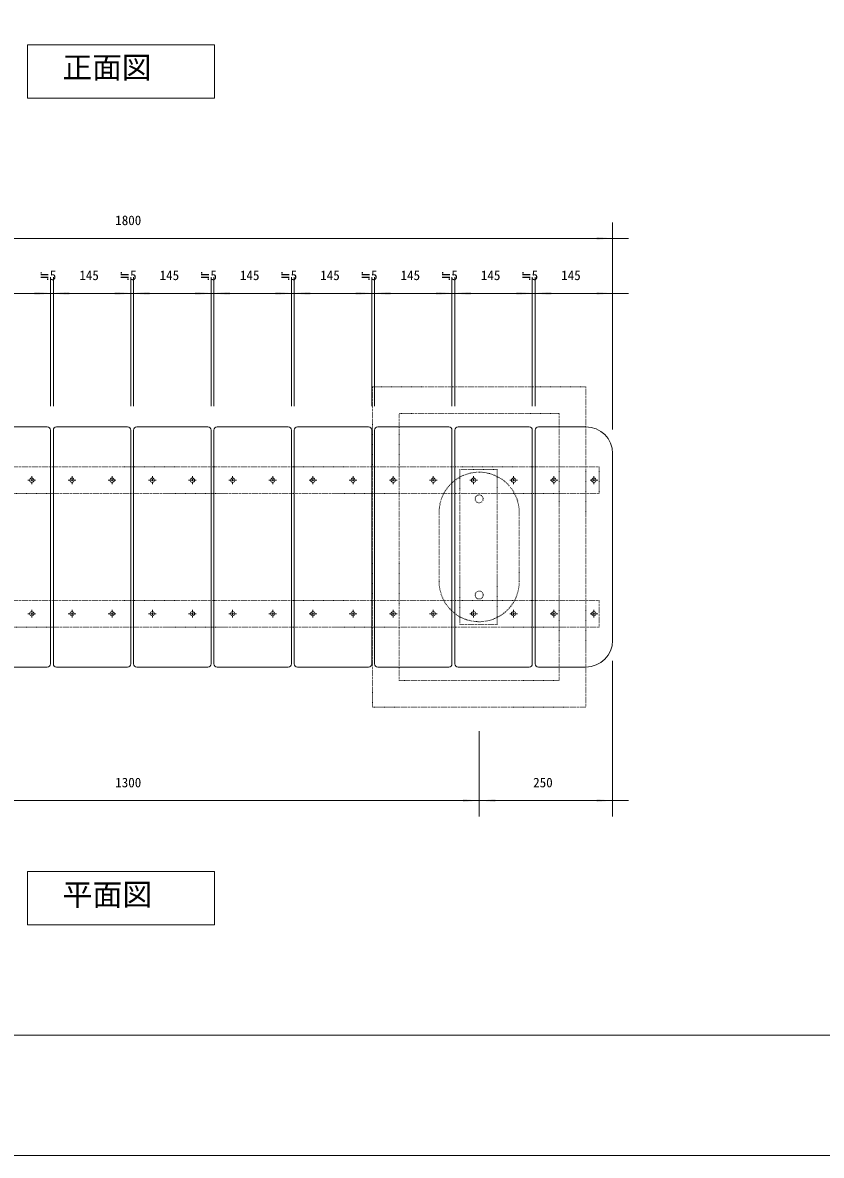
# Model space of a CAD drawing. Units: millimetres, scale not verified. Extents: x -2925 to 2925, y -2062 to 2062.
# Drawn here: x -1496 to 0, y -2062 to 59 of the extents above; entities that cross this region are included whole.
import ezdxf
from ezdxf.enums import TextEntityAlignment as Align

# ---------------------------------------------------------------- set-up
doc = ezdxf.new("R2010")
doc.units = ezdxf.units.MM
doc.header["$LTSCALE"] = 10
doc.linetypes.add('USER5', pattern=[0.208282, 0.069427, -0.138855])
doc.layers.add('0-1_IMPORTED', color=30, linetype='Continuous', lineweight=18)
doc.styles.add('ＭＳ ゴシック', font='')
doc.styles.get('ＭＳ ゴシック').set_extended_font_data('MS Gothic')

msp = doc.modelspace()

# ---------------------------------------------------------------- linework, layer by layer
at = {"layer": '0-1_IMPORTED', "color": 1}
for p, q in [((-391, -703), (-391, -315)), ((-391, -345), (-2191, -345)), ((-361, -345), (-391, -345)), ((-1444.18, -659), (-1444.18, -418)), ((-1444.18, -659), (-1444.18, -418)), ((-1438.73, -659), (-1438.73, -418)), ((-1438.73, -659), (-1438.73, -418)), ((-1293.73, -659), (-1293.73, -418)), ((-1293.73, -659), (-1293.73, -418)), ((-1288.27, -659), (-1288.27, -418)), ((-1288.27, -659), (-1288.27, -418)), ((-1143.27, -659), (-1143.27, -418)), ((-1143.27, -659), (-1143.27, -418)), ((-1137.82, -659), (-1137.82, -418)), ((-1137.82, -659), (-1137.82, -418)), ((-992.82, -659), (-992.82, -418)), ((-992.82, -659), (-992.82, -418)), ((-987.36, -659), (-987.36, -418)), ((-987.36, -659), (-987.36, -418)), ((-842.36, -659), (-842.36, -418)), ((-842.36, -659), (-842.36, -418)), ((-836.91, -659), (-836.91, -418)), ((-836.91, -659), (-836.91, -418)), ((-691.91, -659), (-691.91, -418)), ((-691.91, -659), (-691.91, -418)), ((-686.45, -659), (-686.45, -418)), ((-686.45, -659), (-686.45, -418)), ((-541.45, -659), (-541.45, -418)), ((-541.45, -659), (-541.45, -418)), ((-536, -659), (-536, -418)), ((-536, -659), (-536, -418)), ((-391, -703), (-391, -418)), ((-1589.18, -448), (-1444.18, -448)), ((-1474.18, -448), (-1444.18, -448)), ((-1468.73, -448), (-1438.73, -448)), ((-1444.18, -448), (-1414.18, -448)), ((-1444.18, -448), (-1438.73, -448)), ((-1438.73, -448), (-1293.73, -448)), ((-1438.73, -448), (-1408.73, -448)), ((-1323.73, -448), (-1293.73, -448)), ((-1318.27, -448), (-1288.27, -448)), ((-1293.73, -448), (-1263.73, -448)), ((-1293.73, -448), (-1288.27, -448)), ((-1288.27, -448), (-1143.27, -448)), ((-1288.27, -448), (-1258.27, -448)), ((-1173.27, -448), (-1143.27, -448)), ((-1167.82, -448), (-1137.82, -448)), ((-1143.27, -448), (-1113.27, -448)), ((-1143.27, -448), (-1137.82, -448)), ((-1137.82, -448), (-992.82, -448)), ((-1137.82, -448), (-1107.82, -448)), ((-1022.82, -448), (-992.82, -448)), ((-1017.36, -448), (-987.36, -448)), ((-992.82, -448), (-962.82, -448)), ((-992.82, -448), (-987.36, -448)), ((-987.36, -448), (-842.36, -448)), ((-987.36, -448), (-957.36, -448)), ((-872.36, -448), (-842.36, -448)), ((-866.91, -448), (-836.91, -448)), ((-842.36, -448), (-812.36, -448)), ((-842.36, -448), (-836.91, -448)), ((-836.91, -448), (-691.91, -448)), ((-836.91, -448), (-806.91, -448)), ((-721.91, -448), (-691.91, -448)), ((-716.45, -448), (-686.45, -448)), ((-691.91, -448), (-661.91, -448)), ((-691.91, -448), (-686.45, -448)), ((-686.45, -448), (-541.45, -448)), ((-686.45, -448), (-656.45, -448)), ((-571.45, -448), (-541.45, -448)), ((-566, -448), (-536, -448)), ((-541.45, -448), (-511.45, -448)), ((-541.45, -448), (-536, -448)), ((-536, -448), (-391, -448)), ((-536, -448), (-506, -448)), ((-391, -448), (-361, -448)), ((-391, -1136), (-391, -1428)), ((-641, -1268), (-641, -1428)), ((-641, -1268), (-641, -1428)), ((-1941, -1398), (-641, -1398)), ((-671, -1398), (-641, -1398)), ((-641, -1398), (-611, -1398)), ((-641, -1398), (-391, -1398)), ((-391, -1398), (-361, -1398))]:
    msp.add_line(p, q, dxfattribs=at)
at = {"layer": '0-1_IMPORTED'}
for p, q in [((-1583.18, -698), (-1450.18, -698)), ((-1432.73, -698), (-1299.73, -698)), ((-1282.27, -698), (-1149.27, -698)), ((-1131.82, -698), (-998.82, -698)), ((-981.36, -698), (-848.36, -698)), ((-830.91, -698), (-697.91, -698)), ((-680.45, -698), (-547.45, -698)), ((-441, -698), (-530, -698)), ((-1444.18, -704), (-1444.18, -1142)), ((-1438.73, -1142), (-1438.73, -704)), ((-1293.73, -704), (-1293.73, -1142)), ((-1288.27, -1142), (-1288.27, -704)), ((-1143.27, -704), (-1143.27, -1142)), ((-1137.82, -1142), (-1137.82, -704)), ((-992.82, -704), (-992.82, -1142)), ((-987.36, -1142), (-987.36, -704)), ((-842.36, -704), (-842.36, -1142)), ((-836.91, -1142), (-836.91, -704)), ((-691.91, -704), (-691.91, -1142)), ((-686.45, -1142), (-686.45, -704)), ((-541.45, -704), (-541.45, -1142)), ((-536, -704), (-536, -1142)), ((-391, -1098), (-391, -748)), ((-1486.48, -798), (-1483.47, -798)), ((-1481.18, -798), (-1477.18, -798)), ((-1479.18, -793.71), (-1479.18, -790.7)), ((-1479.18, -800), (-1479.18, -796)), ((-1479.18, -805.3), (-1479.18, -802.29)), ((-1474.9, -798), (-1471.88, -798)), ((-1411.03, -798), (-1408.01, -798)), ((-1405.73, -798), (-1401.73, -798)), ((-1403.73, -793.71), (-1403.73, -790.7)), ((-1403.73, -800), (-1403.73, -796)), ((-1403.73, -805.3), (-1403.73, -802.29)), ((-1399.44, -798), (-1396.43, -798)), ((-1336.03, -798), (-1333.01, -798)), ((-1330.73, -798), (-1326.73, -798)), ((-1328.73, -793.71), (-1328.73, -790.7)), ((-1328.73, -800), (-1328.73, -796)), ((-1328.73, -805.3), (-1328.73, -802.29)), ((-1324.44, -798), (-1321.43, -798)), ((-1260.57, -798), (-1257.56, -798)), ((-1255.27, -798), (-1251.27, -798)), ((-1253.27, -793.71), (-1253.27, -790.7)), ((-1253.27, -800), (-1253.27, -796)), ((-1253.27, -805.3), (-1253.27, -802.29)), ((-1248.99, -798), (-1245.97, -798)), ((-1185.57, -798), (-1182.56, -798)), ((-1180.27, -798), (-1176.27, -798)), ((-1178.27, -793.71), (-1178.27, -790.7)), ((-1178.27, -800), (-1178.27, -796)), ((-1178.27, -805.3), (-1178.27, -802.29)), ((-1173.99, -798), (-1170.97, -798)), ((-1110.12, -798), (-1107.1, -798)), ((-1104.82, -798), (-1100.82, -798)), ((-1102.82, -793.71), (-1102.82, -790.7)), ((-1102.82, -800), (-1102.82, -796)), ((-1102.82, -805.3), (-1102.82, -802.29)), ((-1098.53, -798), (-1095.52, -798)), ((-1035.12, -798), (-1032.1, -798)), ((-1029.82, -798), (-1025.82, -798)), ((-1027.82, -793.71), (-1027.82, -790.7)), ((-1027.82, -800), (-1027.82, -796)), ((-1027.82, -805.3), (-1027.82, -802.29)), ((-1023.53, -798), (-1020.52, -798)), ((-959.67, -798), (-956.65, -798)), ((-954.36, -798), (-950.36, -798)), ((-952.36, -793.71), (-952.36, -790.7)), ((-952.36, -800), (-952.36, -796)), ((-952.36, -805.3), (-952.36, -802.29)), ((-948.08, -798), (-945.06, -798)), ((-884.67, -798), (-881.65, -798)), ((-879.36, -798), (-875.36, -798)), ((-877.36, -793.71), (-877.36, -790.7)), ((-877.36, -800), (-877.36, -796)), ((-877.36, -805.3), (-877.36, -802.29)), ((-873.08, -798), (-870.06, -798)), ((-809.21, -798), (-806.2, -798)), ((-803.91, -798), (-799.91, -798)), ((-801.91, -793.71), (-801.91, -790.7)), ((-801.91, -800), (-801.91, -796)), ((-801.91, -805.3), (-801.91, -802.29)), ((-797.62, -798), (-794.61, -798)), ((-734.21, -798), (-731.2, -798)), ((-728.91, -798), (-724.91, -798)), ((-726.91, -793.71), (-726.91, -790.7)), ((-726.91, -800), (-726.91, -796)), ((-726.91, -805.3), (-726.91, -802.29)), ((-722.62, -798), (-719.61, -798)), ((-658.76, -798), (-655.74, -798)), ((-653.45, -798), (-649.45, -798)), ((-651.45, -793.71), (-651.45, -790.7)), ((-651.45, -800), (-651.45, -796)), ((-651.45, -805.3), (-651.45, -802.29)), ((-647.17, -798), (-644.15, -798)), ((-583.76, -798), (-580.74, -798)), ((-578.45, -798), (-574.45, -798)), ((-576.45, -793.71), (-576.45, -790.7)), ((-576.45, -800), (-576.45, -796)), ((-576.45, -805.3), (-576.45, -802.29)), ((-572.17, -798), (-569.15, -798)), ((-508.3, -798), (-505.29, -798)), ((-503, -798), (-499, -798)), ((-501, -793.71), (-501, -790.7)), ((-501, -800), (-501, -796)), ((-501, -805.3), (-501, -802.29)), ((-496.71, -798), (-493.7, -798)), ((-433.3, -798), (-430.29, -798)), ((-428, -798), (-424, -798)), ((-426, -793.71), (-426, -790.7)), ((-426, -800), (-426, -796)), ((-426, -805.3), (-426, -802.29)), ((-421.71, -798), (-418.7, -798)), ((-1486.48, -1048), (-1483.47, -1048)), ((-1481.18, -1048), (-1477.18, -1048)), ((-1479.18, -1040.7), (-1479.18, -1043.71)), ((-1479.18, -1046), (-1479.18, -1050)), ((-1479.18, -1052.29), (-1479.18, -1055.3)), ((-1474.9, -1048), (-1471.88, -1048)), ((-1411.03, -1048), (-1408.01, -1048)), ((-1405.73, -1048), (-1401.73, -1048)), ((-1403.73, -1040.7), (-1403.73, -1043.71)), ((-1403.73, -1046), (-1403.73, -1050)), ((-1403.73, -1052.29), (-1403.73, -1055.3)), ((-1399.44, -1048), (-1396.43, -1048)), ((-1336.03, -1048), (-1333.01, -1048)), ((-1330.73, -1048), (-1326.73, -1048)), ((-1328.73, -1040.7), (-1328.73, -1043.71)), ((-1328.73, -1046), (-1328.73, -1050)), ((-1328.73, -1052.29), (-1328.73, -1055.3)), ((-1324.44, -1048), (-1321.43, -1048)), ((-1260.57, -1048), (-1257.56, -1048)), ((-1255.27, -1048), (-1251.27, -1048)), ((-1253.27, -1040.7), (-1253.27, -1043.71)), ((-1253.27, -1046), (-1253.27, -1050)), ((-1253.27, -1052.29), (-1253.27, -1055.3)), ((-1248.99, -1048), (-1245.97, -1048)), ((-1185.57, -1048), (-1182.56, -1048)), ((-1180.27, -1048), (-1176.27, -1048)), ((-1178.27, -1040.7), (-1178.27, -1043.71)), ((-1178.27, -1046), (-1178.27, -1050)), ((-1178.27, -1052.29), (-1178.27, -1055.3)), ((-1173.99, -1048), (-1170.97, -1048)), ((-1110.12, -1048), (-1107.1, -1048)), ((-1104.82, -1048), (-1100.82, -1048)), ((-1102.82, -1040.7), (-1102.82, -1043.71)), ((-1102.82, -1046), (-1102.82, -1050)), ((-1102.82, -1052.29), (-1102.82, -1055.3)), ((-1098.53, -1048), (-1095.52, -1048)), ((-1035.12, -1048), (-1032.1, -1048)), ((-1029.82, -1048), (-1025.82, -1048)), ((-1027.82, -1040.7), (-1027.82, -1043.71)), ((-1027.82, -1046), (-1027.82, -1050)), ((-1027.82, -1052.29), (-1027.82, -1055.3)), ((-1023.53, -1048), (-1020.52, -1048)), ((-959.67, -1048), (-956.65, -1048)), ((-954.36, -1048), (-950.36, -1048)), ((-952.36, -1040.7), (-952.36, -1043.71)), ((-952.36, -1046), (-952.36, -1050)), ((-952.36, -1052.29), (-952.36, -1055.3)), ((-948.08, -1048), (-945.06, -1048)), ((-884.67, -1048), (-881.65, -1048)), ((-879.36, -1048), (-875.36, -1048)), ((-877.36, -1040.7), (-877.36, -1043.71)), ((-877.36, -1046), (-877.36, -1050)), ((-877.36, -1052.29), (-877.36, -1055.3)), ((-873.08, -1048), (-870.06, -1048)), ((-809.21, -1048), (-806.2, -1048)), ((-803.91, -1048), (-799.91, -1048)), ((-801.91, -1040.7), (-801.91, -1043.71)), ((-801.91, -1046), (-801.91, -1050)), ((-801.91, -1052.29), (-801.91, -1055.3)), ((-797.62, -1048), (-794.61, -1048)), ((-734.21, -1048), (-731.2, -1048)), ((-728.91, -1048), (-724.91, -1048)), ((-726.91, -1040.7), (-726.91, -1043.71)), ((-726.91, -1046), (-726.91, -1050)), ((-726.91, -1052.29), (-726.91, -1055.3)), ((-722.62, -1048), (-719.61, -1048)), ((-658.76, -1048), (-655.74, -1048)), ((-653.45, -1048), (-649.45, -1048)), ((-651.45, -1040.7), (-651.45, -1043.71)), ((-651.45, -1046), (-651.45, -1050)), ((-651.45, -1052.29), (-651.45, -1055.3)), ((-647.17, -1048), (-644.15, -1048)), ((-583.76, -1048), (-580.74, -1048)), ((-578.45, -1048), (-574.45, -1048)), ((-576.45, -1040.7), (-576.45, -1043.71)), ((-576.45, -1046), (-576.45, -1050)), ((-576.45, -1052.29), (-576.45, -1055.3)), ((-572.17, -1048), (-569.15, -1048)), ((-508.3, -1048), (-505.29, -1048)), ((-503, -1048), (-499, -1048)), ((-501, -1040.7), (-501, -1043.71)), ((-501, -1046), (-501, -1050)), ((-501, -1052.29), (-501, -1055.3)), ((-496.71, -1048), (-493.7, -1048)), ((-433.3, -1048), (-430.29, -1048)), ((-428, -1048), (-424, -1048)), ((-426, -1040.7), (-426, -1043.71)), ((-426, -1046), (-426, -1050)), ((-426, -1052.29), (-426, -1055.3)), ((-421.71, -1048), (-418.7, -1048)), ((-1450.18, -1148), (-1583.18, -1148)), ((-1299.73, -1148), (-1432.73, -1148)), ((-1149.27, -1148), (-1282.27, -1148)), ((-998.82, -1148), (-1131.82, -1148)), ((-848.36, -1148), (-981.36, -1148)), ((-697.91, -1148), (-830.91, -1148)), ((-547.45, -1148), (-680.45, -1148)), ((-530, -1148), (-441, -1148)), ((-2925, -1837.5), (2925, -1837.5))]:
    msp.add_line(p, q, dxfattribs=at)
at = {"layer": '0-1_IMPORTED', "linetype": 'USER5'}
for p, q in [((-716, -988), (-716, -858)), ((-566, -858), (-566, -988))]:
    msp.add_line(p, q, dxfattribs=at)
at = {"layer": '0-1_IMPORTED'}
for points in [[(-2925, 2062.5), (2925, 2062.5), (2925, -2062.5), (-2925, -2062.5)], [(-1487.02, 17.75), (-1137.02, 17.75), (-1137.02, -82.25), (-1487.02, -82.25)], [(-1487.02, -1530.87), (-1137.02, -1530.87), (-1137.02, -1630.87), (-1487.02, -1630.87)]]:
    msp.add_lwpolyline(points, close=True, dxfattribs=at)
at = {"layer": '0-1_IMPORTED', "linetype": 'USER5'}
for points in [[(-841, -623), (-441, -623), (-441, -1223), (-841, -1223)], [(-791, -673), (-491, -673), (-491, -1173), (-791, -1173)], [(-2166, -773), (-416, -773), (-416, -823), (-2166, -823)], [(-677, -778), (-607, -778), (-607, -1068), (-677, -1068)], [(-2166, -1023), (-416, -1023), (-416, -1073), (-2166, -1073)]]:
    msp.add_lwpolyline(points, close=True, dxfattribs=at)
at = {"layer": '0-1_IMPORTED'}
for centre in [(-1479.18, -798), (-1403.73, -798), (-1328.73, -798), (-1253.27, -798), (-1178.27, -798), (-1102.82, -798), (-1027.82, -798), (-952.36, -798), (-877.36, -798), (-801.91, -798), (-726.91, -798), (-651.45, -798), (-576.45, -798), (-501, -798), (-426, -798), (-1479.18, -1048), (-1403.73, -1048), (-1328.73, -1048), (-1253.27, -1048), (-1178.27, -1048), (-1102.82, -1048), (-1027.82, -1048), (-952.36, -1048), (-877.36, -1048), (-801.91, -1048), (-726.91, -1048), (-651.45, -1048), (-576.45, -1048), (-501, -1048), (-426, -1048)]:
    msp.add_circle(centre, 4, dxfattribs=at)
at = {"layer": '0-1_IMPORTED', "linetype": 'USER5'}
for centre in [(-641, -833), (-641, -1013)]:
    msp.add_circle(centre, 7.5, dxfattribs=at)
at = {"layer": '0-1_IMPORTED'}
for centre, radius, start, end in [((-1450.18, -704), 6, 0, 90), ((-1432.73, -704), 6, 90, 180), ((-1299.73, -704), 6, 0, 90), ((-1282.27, -704), 6, 90, 180), ((-1149.27, -704), 6, 0, 90), ((-1131.82, -704), 6, 90, 180), ((-998.82, -704), 6, 0, 90), ((-981.36, -704), 6, 90, 180), ((-848.36, -704), 6, 0, 90), ((-830.91, -704), 6, 90, 180), ((-697.91, -704), 6, 0, 90), ((-680.45, -704), 6, 90, 180), ((-547.45, -704), 6, 0, 90), ((-530, -704), 6, 90, 180), ((-441, -748), 50, 0, 90), ((-441, -1098), 50, 270, 0), ((-1450.18, -1142), 6, 270, 0), ((-1432.73, -1142), 6, 180, 270), ((-1299.73, -1142), 6, 270, 0), ((-1282.27, -1142), 6, 180, 270), ((-1149.27, -1142), 6, 270, 360), ((-1131.82, -1142), 6, 180, 270), ((-998.82, -1142), 6, 270, 0), ((-981.36, -1142), 6, 180, 270), ((-848.36, -1142), 6, 270, 0), ((-830.91, -1142), 6, 180, 270), ((-697.91, -1142), 6, 270, 0), ((-680.45, -1142), 6, 180, 270), ((-547.45, -1142), 6, 270, 0), ((-530, -1142), 6, 180, 270)]:
    msp.add_arc(centre, radius, start, end, dxfattribs=at)
at = {"layer": '0-1_IMPORTED', "linetype": 'USER5'}
for centre, start, end in [((-641, -858), 89.99992, 180.00008), ((-641, -858), 359.99992, 90.00008), ((-641, -988), 179.99992, 270.00008), ((-641, -988), 269.99992, 0.00008)]:
    msp.add_arc(centre, 75, start, end, dxfattribs=at)
at = {"layer": '0-1_IMPORTED', "color": 1}
for points in [[(-391, -345), (-421, -347.62), (-421, -342.38)], [(-1444.18, -448), (-1474.18, -450.62), (-1474.18, -445.38)], [(-1438.73, -448), (-1468.73, -450.62), (-1468.73, -445.38)], [(-1444.18, -448), (-1414.18, -445.38), (-1414.18, -450.62)], [(-1438.73, -448), (-1408.73, -445.38), (-1408.73, -450.62)], [(-1293.73, -448), (-1323.73, -450.62), (-1323.73, -445.38)], [(-1288.27, -448), (-1318.27, -450.62), (-1318.27, -445.38)], [(-1293.73, -448), (-1263.73, -445.38), (-1263.73, -450.62)], [(-1288.27, -448), (-1258.27, -445.38), (-1258.27, -450.62)], [(-1143.27, -448), (-1173.27, -450.62), (-1173.27, -445.38)], [(-1137.82, -448), (-1167.82, -450.62), (-1167.82, -445.38)], [(-1143.27, -448), (-1113.27, -445.38), (-1113.27, -450.62)], [(-1137.82, -448), (-1107.82, -445.38), (-1107.82, -450.62)], [(-992.82, -448), (-1022.82, -450.62), (-1022.82, -445.38)], [(-987.36, -448), (-1017.36, -450.62), (-1017.36, -445.38)], [(-992.82, -448), (-962.82, -445.38), (-962.82, -450.62)], [(-987.36, -448), (-957.37, -445.38), (-957.37, -450.62)], [(-842.36, -448), (-872.36, -450.62), (-872.36, -445.38)], [(-836.91, -448), (-866.91, -450.62), (-866.91, -445.38)], [(-842.36, -448), (-812.37, -445.38), (-812.37, -450.62)], [(-836.91, -448), (-806.91, -445.38), (-806.91, -450.62)], [(-691.91, -448), (-721.91, -450.62), (-721.91, -445.38)], [(-686.45, -448), (-716.45, -450.62), (-716.45, -445.38)], [(-691.91, -448), (-661.91, -445.38), (-661.91, -450.62)], [(-686.45, -448), (-656.46, -445.38), (-656.46, -450.62)], [(-541.45, -448), (-571.45, -450.62), (-571.45, -445.38)], [(-536, -448), (-566, -450.62), (-566, -445.38)], [(-541.45, -448), (-511.46, -445.38), (-511.46, -450.62)], [(-536, -448), (-506, -445.38), (-506, -450.62)], [(-391, -448), (-421, -450.62), (-421, -445.38)], [(-641, -1398), (-671, -1400.62), (-671, -1395.38)], [(-641, -1398), (-611, -1395.38), (-611, -1400.62)], [(-391, -1398), (-421, -1400.62), (-421, -1395.38)]]:
    msp.add_solid(points, dxfattribs=at)

# ---------------------------------------------------------------- texts
at = {"layer": '0-1_IMPORTED', "color": 7, "style": 'ＭＳ ゴシック'}
for s, height, p in [('正面図', 40.7, (-1421.38, -57.39)), ('1800', 17.91, (-1322.75, -325.55)), ('≒5', 17.91, (-1465.27, -428.55)), ('145', 17.91, (-1390.04, -428.55)), ('≒5', 17.91, (-1314.81, -428.55)), ('145', 17.91, (-1239.59, -428.55)), ('≒5', 17.91, (-1164.36, -428.55)), ('145', 17.91, (-1089.13, -428.55)), ('≒5', 17.91, (-1013.9, -428.55)), ('145', 17.91, (-938.68, -428.55)), ('≒5', 17.91, (-863.45, -428.55)), ('145', 17.91, (-788.22, -428.55)), ('≒5', 17.91, (-712.99, -428.55)), ('145', 17.91, (-637.77, -428.55)), ('≒5', 17.91, (-562.54, -428.55)), ('145', 17.91, (-487.31, -428.55)), ('1300', 17.91, (-1322.75, -1378.55)), ('250', 17.91, (-539.81, -1378.55)), ('平面図', 41, (-1421.38, -1606.84))]:
    msp.add_text(s, height=height, dxfattribs=at).set_placement(p, align=Align.BOTTOM_LEFT)

doc.saveas('drawing.dxf')
